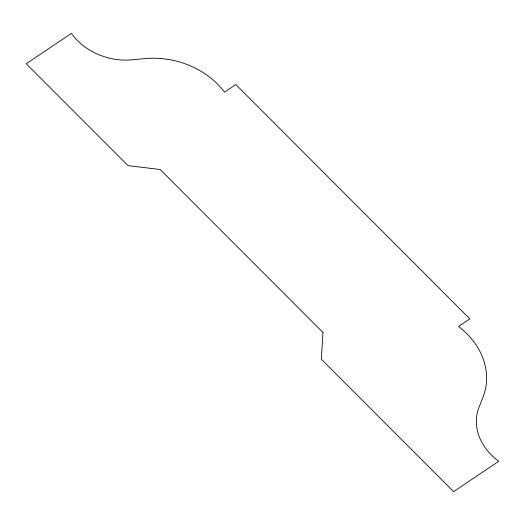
<?xml version="1.0" encoding="UTF-8"?>
<svg xmlns="http://www.w3.org/2000/svg" width="525" height="525" viewBox="0 0 525 525"><rect width="100%" height="100%" fill="white"/><g stroke="black" fill="none" stroke-linecap="round" stroke-linejoin="round"><path stroke-width="0.79" d="M322.987 332.522L321.313 359.192L453.58 491.636L498.75 461.252A58.347 47.677 13.6 0 1 479.108 407.033L482.961 397.32A77.588 63.4 13.6 0 0 458.555 326.491L469.849 318.892L235.837 84.571L224.543 92.17A77.588 63.4 13.6 0 0 144.703 58.623L132.352 59.811A58.347 47.677 13.6 0 1 71.42 33.364L26.25 63.748L127.995 165.624L160.197 169.516L322.987 332.522"/></g></svg>
